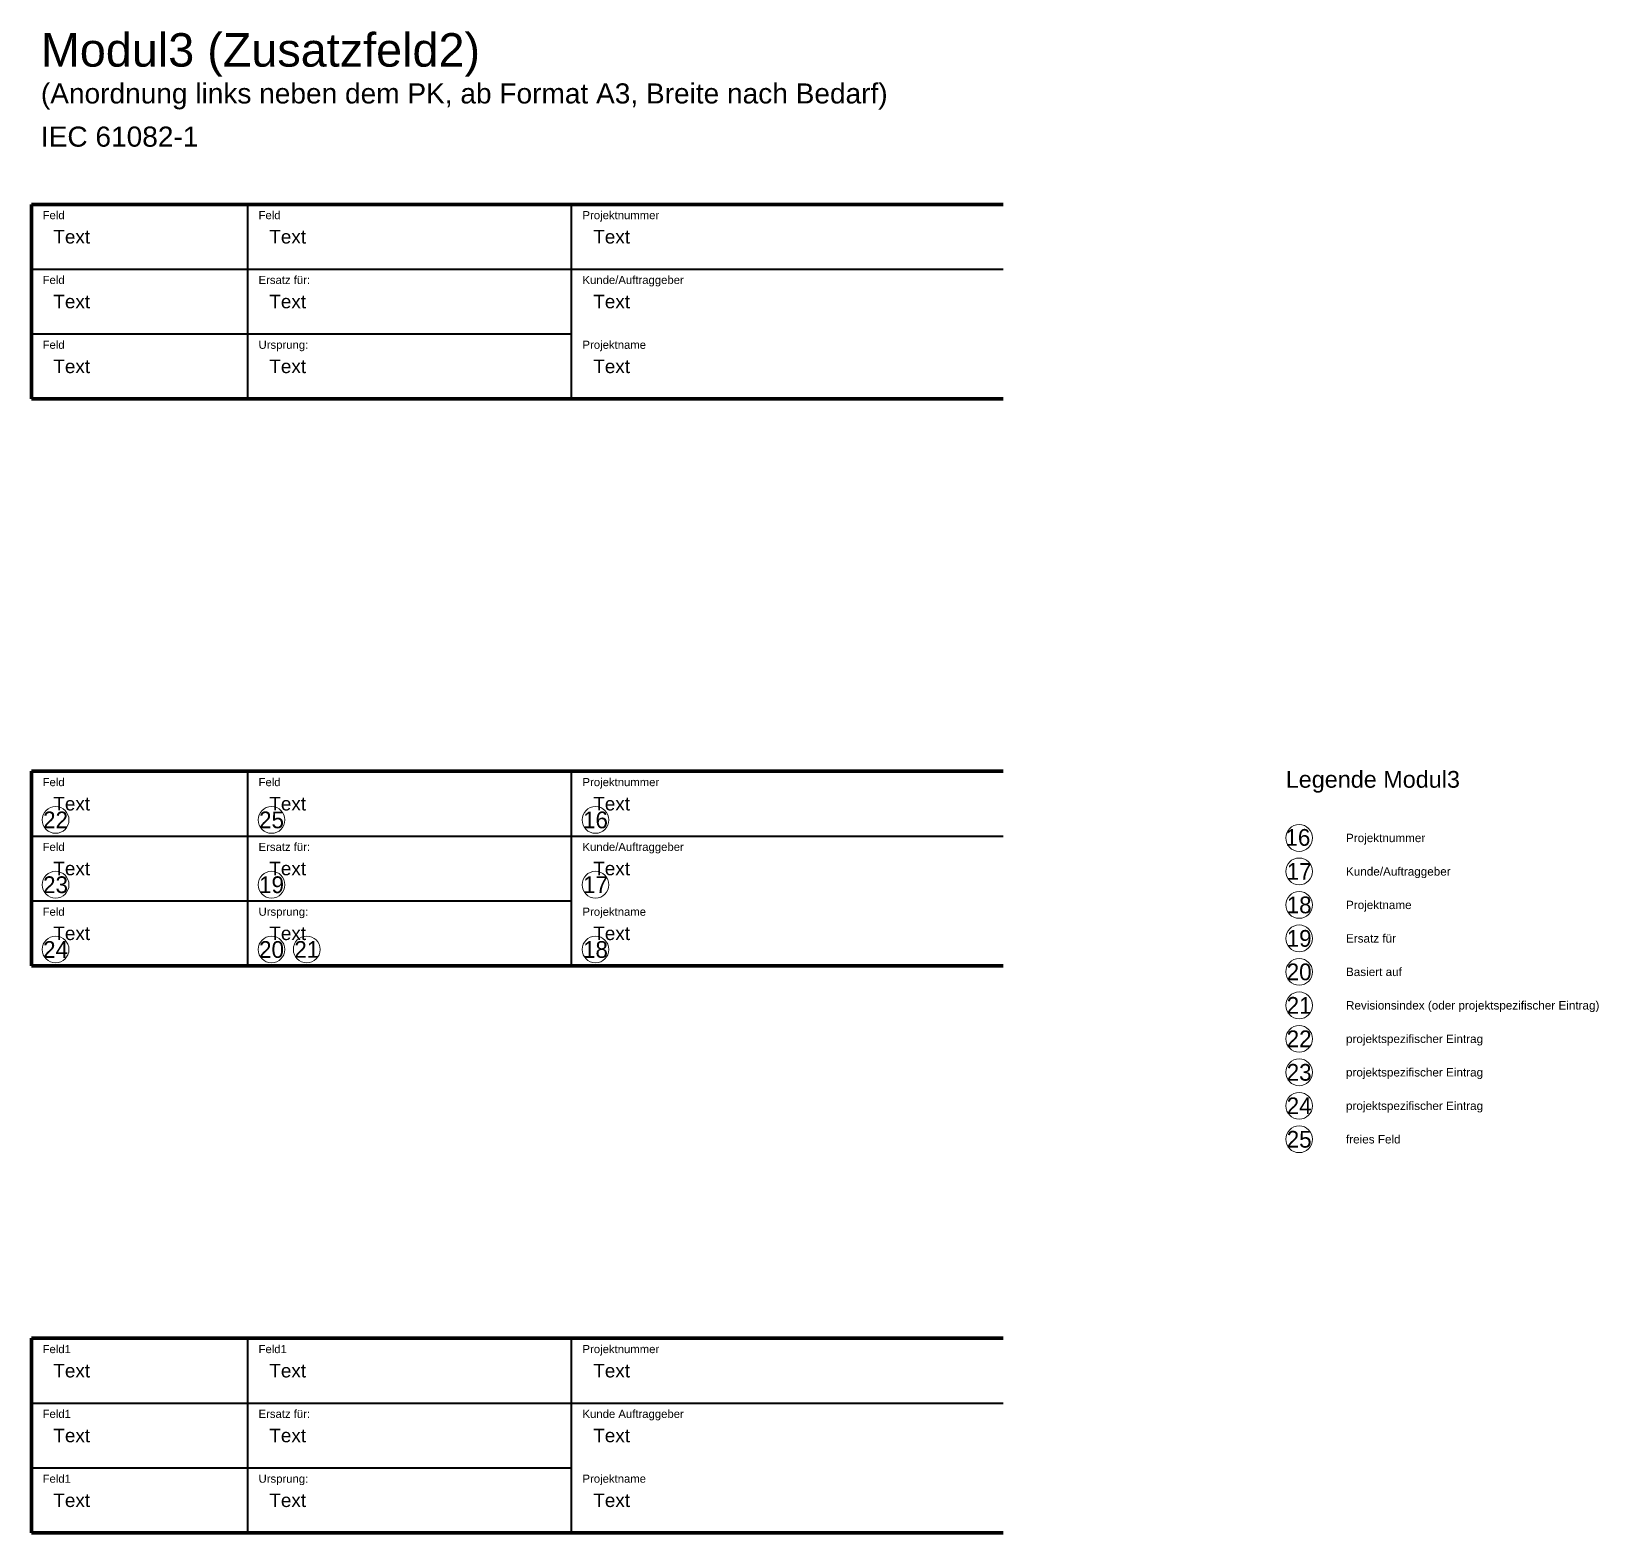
# Model space of a CAD drawing. Header units: millimetres. Extents: x 633 to 4785, y -1154 to 2521.
# Drawn here: x 2797 to 3087.3, y -530.3 to -252.3 of the extents above; entities that cross this region are included whole.
import ezdxf
from ezdxf.enums import TextEntityAlignment as Align

# ---------------------------------------------------------------- set-up
doc = ezdxf.new("R2010")
doc.units = ezdxf.units.MM
doc.header["$LTSCALE"] = 5
doc.linetypes.add('AUSGEZOGEN', pattern=[0])
for name, color, linetype, lineweight, true_color in [('_Legende', 7, 'Continuous', 5, 0x000000), ('_PK_0.35mm', 4, 'Continuous', 35, 0x00ffff), ('_PK_0.70mm', 30, 'Continuous', 70, 0xff7f00), ('_PK_Text_ausgefüllt', 3, 'Continuous', 5, 0x00ff00), ('_PK_Text_Vorgabe', 1, 'Continuous', 5, 0xff0000), ('Nr_Kreis', 1, 'Continuous', 5, 0xff0000)]:
    doc.layers.add(name, color=color, linetype=linetype, lineweight=lineweight, true_color=true_color)
doc.styles.add('textstyle164', font='')
doc.styles.add('textstyle165', font='')
doc.styles.add('textstyle166', font='')
doc.styles.add('textstyle167', font='')
doc.styles.add('textstyle168', font='')
doc.styles.add('textstyle169', font='')
doc.styles.add('textstyle170', font='')
doc.styles.add('textstyle171', font='')
doc.styles.add('textstyle172', font='')
doc.styles.add('textstyle1723', font='')
doc.styles.add('textstyle1724', font='')
doc.styles.add('textstyle1725', font='')
doc.styles.add('textstyle1726', font='')
doc.styles.add('textstyle1727', font='')
doc.styles.add('textstyle1728', font='')
doc.styles.add('textstyle1729', font='')
doc.styles.add('textstyle173', font='')
doc.styles.add('textstyle1730', font='')
doc.styles.add('textstyle1731', font='')
doc.styles.add('textstyle1732', font='')
doc.styles.add('textstyle1733', font='')
doc.styles.add('textstyle1734', font='')
doc.styles.add('textstyle1735', font='')
doc.styles.add('textstyle1736', font='')
doc.styles.add('textstyle1737', font='')
doc.styles.add('textstyle1738', font='')
doc.styles.add('textstyle1739', font='')
doc.styles.add('textstyle174', font='')
doc.styles.add('textstyle1740', font='')
doc.styles.add('textstyle1741', font='')
doc.styles.add('textstyle1742', font='')
doc.styles.add('textstyle1743', font='')
doc.styles.add('textstyle1744', font='')
doc.styles.add('textstyle1745', font='')
doc.styles.add('textstyle1746', font='')
doc.styles.add('textstyle1747', font='')
doc.styles.add('textstyle1748', font='')
doc.styles.add('textstyle1749', font='')
doc.styles.add('textstyle175', font='')
doc.styles.add('textstyle1750', font='')
doc.styles.add('textstyle1751', font='')
doc.styles.add('textstyle1752', font='')
doc.styles.add('textstyle1753', font='')
doc.styles.add('textstyle1754', font='')
doc.styles.add('textstyle1755', font='')
doc.styles.add('textstyle1756', font='')
doc.styles.add('textstyle1757', font='')
doc.styles.add('textstyle1758', font='')
doc.styles.add('textstyle1759', font='')
doc.styles.add('textstyle176', font='')
doc.styles.add('textstyle1760', font='')
doc.styles.add('textstyle1761', font='')
doc.styles.add('textstyle1762', font='')
doc.styles.add('textstyle1763', font='')
doc.styles.add('textstyle1764', font='')
doc.styles.add('textstyle1765', font='')
doc.styles.add('textstyle1766', font='')
doc.styles.add('textstyle1767', font='')
doc.styles.add('textstyle1768', font='')
doc.styles.add('textstyle177', font='')
doc.styles.add('textstyle178', font='')
doc.styles.add('textstyle179', font='')
doc.styles.add('textstyle180', font='')
doc.styles.add('textstyle181', font='')
doc.styles.add('textstyle182', font='')
doc.styles.add('textstyle183', font='')
doc.styles.add('textstyle184', font='')
doc.styles.add('textstyle185', font='')
doc.styles.add('textstyle186', font='')
doc.styles.add('textstyle187', font='')
doc.styles.add('textstyle188', font='')
doc.styles.add('textstyle189', font='')
doc.styles.add('textstyle190', font='')
doc.styles.add('textstyle191', font='')
doc.styles.add('textstyle192', font='')
doc.styles.add('textstyle193', font='')
doc.styles.add('textstyle200', font='')
doc.styles.add('textstyle201', font='')
doc.styles.add('textstyle202', font='')
doc.styles.add('textstyle203', font='')
doc.styles.add('textstyle204', font='')
doc.styles.add('textstyle205', font='')
doc.styles.add('textstyle206', font='')
doc.styles.add('textstyle207', font='')
doc.styles.add('textstyle208', font='')
doc.styles.add('textstyle209', font='')
doc.styles.add('textstyle210', font='')
doc.styles.add('textstyle211', font='')
doc.styles.get('textstyle164').set_extended_font_data('Arial')
doc.styles.get('textstyle165').set_extended_font_data('Arial')
doc.styles.get('textstyle166').set_extended_font_data('Arial')
doc.styles.get('textstyle167').set_extended_font_data('Arial')
doc.styles.get('textstyle168').set_extended_font_data('Arial')
doc.styles.get('textstyle169').set_extended_font_data('Arial')
doc.styles.get('textstyle170').set_extended_font_data('Arial')
doc.styles.get('textstyle171').set_extended_font_data('Arial')
doc.styles.get('textstyle172').set_extended_font_data('Arial')
doc.styles.get('textstyle1723').set_extended_font_data('TGL 31034-1')
doc.styles.get('textstyle1724').set_extended_font_data('TGL 31034-1')
doc.styles.get('textstyle1725').set_extended_font_data('TGL 31034-1')
doc.styles.get('textstyle1726').set_extended_font_data('TGL 31034-1')
doc.styles.get('textstyle1727').set_extended_font_data('TGL 31034-1')
doc.styles.get('textstyle1728').set_extended_font_data('TGL 31034-1')
doc.styles.get('textstyle1729').set_extended_font_data('TGL 31034-1')
doc.styles.get('textstyle173').set_extended_font_data('Arial')
doc.styles.get('textstyle1730').set_extended_font_data('TGL 31034-1')
doc.styles.get('textstyle1731').set_extended_font_data('TGL 31034-1')
doc.styles.get('textstyle1732').set_extended_font_data('Arial')
doc.styles.get('textstyle1733').set_extended_font_data('Arial')
doc.styles.get('textstyle1734').set_extended_font_data('Arial')
doc.styles.get('textstyle1735').set_extended_font_data('Arial')
doc.styles.get('textstyle1736').set_extended_font_data('TGL 31034-1')
doc.styles.get('textstyle1737').set_extended_font_data('TGL 31034-1')
doc.styles.get('textstyle1738').set_extended_font_data('Arial')
doc.styles.get('textstyle1739').set_extended_font_data('TGL 31034-1')
doc.styles.get('textstyle174').set_extended_font_data('Arial')
doc.styles.get('textstyle1740').set_extended_font_data('TGL 31034-1')
doc.styles.get('textstyle1741').set_extended_font_data('TGL 31034-1')
doc.styles.get('textstyle1742').set_extended_font_data('TGL 31034-1')
doc.styles.get('textstyle1743').set_extended_font_data('TGL 31034-1')
doc.styles.get('textstyle1744').set_extended_font_data('Arial')
doc.styles.get('textstyle1745').set_extended_font_data('Arial')
doc.styles.get('textstyle1746').set_extended_font_data('Arial')
doc.styles.get('textstyle1747').set_extended_font_data('Arial')
doc.styles.get('textstyle1748').set_extended_font_data('Arial')
doc.styles.get('textstyle1749').set_extended_font_data('Arial')
doc.styles.get('textstyle175').set_extended_font_data('Arial')
doc.styles.get('textstyle1750').set_extended_font_data('Arial')
doc.styles.get('textstyle1751').set_extended_font_data('Arial')
doc.styles.get('textstyle1752').set_extended_font_data('Arial')
doc.styles.get('textstyle1753').set_extended_font_data('Arial')
doc.styles.get('textstyle1754').set_extended_font_data('Arial')
doc.styles.get('textstyle1755').set_extended_font_data('Arial')
doc.styles.get('textstyle1756').set_extended_font_data('Arial')
doc.styles.get('textstyle1757').set_extended_font_data('Arial')
doc.styles.get('textstyle1758').set_extended_font_data('Arial')
doc.styles.get('textstyle1759').set_extended_font_data('Arial')
doc.styles.get('textstyle176').set_extended_font_data('Arial')
doc.styles.get('textstyle1760').set_extended_font_data('Arial')
doc.styles.get('textstyle1761').set_extended_font_data('Arial')
doc.styles.get('textstyle1762').set_extended_font_data('Arial')
doc.styles.get('textstyle1763').set_extended_font_data('Arial')
doc.styles.get('textstyle1764').set_extended_font_data('Arial')
doc.styles.get('textstyle1765').set_extended_font_data('Arial')
doc.styles.get('textstyle1766').set_extended_font_data('Arial')
doc.styles.get('textstyle1767').set_extended_font_data('Arial')
doc.styles.get('textstyle1768').set_extended_font_data('Arial')
doc.styles.get('textstyle177').set_extended_font_data('Arial')
doc.styles.get('textstyle178').set_extended_font_data('Arial')
doc.styles.get('textstyle179').set_extended_font_data('Arial')
doc.styles.get('textstyle180').set_extended_font_data('Arial')
doc.styles.get('textstyle181').set_extended_font_data('Arial')
doc.styles.get('textstyle182').set_extended_font_data('Arial')
doc.styles.get('textstyle183').set_extended_font_data('Arial')
doc.styles.get('textstyle184').set_extended_font_data('Arial')
doc.styles.get('textstyle185').set_extended_font_data('Arial')
doc.styles.get('textstyle186').set_extended_font_data('Arial')
doc.styles.get('textstyle187').set_extended_font_data('Arial')
doc.styles.get('textstyle188').set_extended_font_data('Arial')
doc.styles.get('textstyle189').set_extended_font_data('Arial')
doc.styles.get('textstyle190').set_extended_font_data('TGL 31034-1')
doc.styles.get('textstyle191').set_extended_font_data('TGL 31034-1')
doc.styles.get('textstyle192').set_extended_font_data('TGL 31034-1')
doc.styles.get('textstyle193').set_extended_font_data('TGL 31034-1')
doc.styles.get('textstyle200').set_extended_font_data('Arial')
doc.styles.get('textstyle201').set_extended_font_data('Arial')
doc.styles.get('textstyle202').set_extended_font_data('Arial')
doc.styles.get('textstyle203').set_extended_font_data('Arial')
doc.styles.get('textstyle204').set_extended_font_data('Arial')
doc.styles.get('textstyle205').set_extended_font_data('Arial')
doc.styles.get('textstyle206').set_extended_font_data('Arial')
doc.styles.get('textstyle207').set_extended_font_data('Arial')
doc.styles.get('textstyle208').set_extended_font_data('Arial')
doc.styles.get('textstyle209').set_extended_font_data('Arial')
doc.styles.get('textstyle210').set_extended_font_data('Arial')
doc.styles.get('textstyle211').set_extended_font_data('Arial')

msp = doc.modelspace()

# ---------------------------------------------------------------- linework, layer by layer
at = {"layer": '_PK_0.35mm'}
for p, q in [((2837.03, -284.37), (2837.03, -296.37)), ((2897.03, -284.37), (2897.03, -296.37)), ((2797.03, -296.37), (2837.03, -296.37)), ((2837.03, -296.37), (2897.03, -296.37)), ((2837.03, -296.37), (2837.03, -308.37)), ((2897.03, -296.37), (2897.03, -308.37)), ((2897.03, -296.37), (2977.03, -296.37)), ((2797.03, -308.37), (2837.03, -308.37)), ((2837.03, -308.37), (2897.03, -308.37)), ((2837.03, -308.37), (2837.03, -320.37)), ((2897.03, -308.37), (2897.03, -320.37)), ((2837.03, -389.36), (2837.03, -401.36)), ((2897.03, -389.36), (2897.03, -401.36)), ((2797.03, -401.36), (2837.03, -401.36)), ((2837.03, -401.36), (2897.03, -401.36)), ((2837.03, -401.36), (2837.03, -413.36)), ((2897.03, -401.36), (2897.03, -413.36)), ((2897.03, -401.36), (2977.03, -401.36)), ((2797.03, -413.36), (2837.03, -413.36)), ((2837.03, -413.36), (2897.03, -413.36)), ((2837.03, -413.36), (2837.03, -425.36)), ((2897.03, -413.36), (2897.03, -425.36)), ((2837.03, -494.35), (2837.03, -506.35)), ((2897.03, -494.35), (2897.03, -506.35)), ((2797.03, -506.35), (2837.03, -506.35)), ((2837.03, -506.35), (2897.03, -506.35)), ((2837.03, -506.35), (2837.03, -518.35)), ((2897.03, -506.35), (2897.03, -518.35)), ((2897.03, -506.35), (2977.03, -506.35)), ((2797.03, -518.35), (2837.03, -518.35)), ((2837.03, -518.35), (2897.03, -518.35)), ((2837.03, -518.35), (2837.03, -530.35)), ((2897.03, -518.35), (2897.03, -530.35))]:
    msp.add_line(p, q, dxfattribs=at)
at = {"layer": '_PK_0.70mm'}
for p, q in [((2797.03, -284.37), (2977.03, -284.37)), ((2797.03, -284.37), (2797.03, -320.37)), ((2797.03, -320.37), (2977.03, -320.37)), ((2797.03, -389.36), (2977.03, -389.36)), ((2797.03, -389.36), (2797.03, -425.36)), ((2797.03, -425.36), (2977.03, -425.36)), ((2797.03, -494.35), (2977.03, -494.35)), ((2797.03, -494.35), (2797.03, -530.35)), ((2797.03, -530.35), (2977.03, -530.35))]:
    msp.add_line(p, q, dxfattribs=at)
at = {"layer": 'Nr_Kreis'}
for centre in [(2801.51, -398.36), (2841.51, -398.36), (2901.51, -398.36), (3031.84, -401.7), (3031.84, -407.9), (2801.51, -410.36), (2841.51, -410.36), (2901.51, -410.36), (3031.84, -414.1), (3031.84, -420.3), (2801.51, -422.36), (2841.51, -422.36), (2848.03, -422.35), (2901.51, -422.36), (3031.84, -426.5), (3031.84, -432.7), (3031.84, -438.9), (3031.84, -445.1), (3031.84, -451.3), (3031.84, -457.5)]:
    msp.add_circle(centre, 2.48, dxfattribs=at)

# ---------------------------------------------------------------- texts
at = {"layer": '_Legende', "style": 'textstyle189'}
msp.add_text('Legende Modul3', height=3.1, dxfattribs=at).set_placement((3029.36, -389.3), align=Align.TOP_LEFT)
at = {"layer": '_Legende'}
for s, style, p in [('Projektnummer', 'textstyle1744', (3040.52, -401.7)), ('Kunde/Auftraggeber', 'textstyle1745', (3040.52, -407.9)), ('Projektname', 'textstyle1746', (3040.52, -414.1)), ('Ersatz für', 'textstyle1747', (3040.52, -420.3)), ('Basiert auf', 'textstyle1748', (3040.52, -426.5)), ('Revisionsindex (oder projektspezifischer Eintrag)', 'textstyle1749', (3040.52, -432.7)), ('projektspezifischer Eintrag', 'textstyle1750', (3040.52, -438.9)), ('projektspezifischer Eintrag', 'textstyle1732', (3040.52, -445.1)), ('projektspezifischer Eintrag', 'textstyle1733', (3040.52, -451.3)), ('freies Feld', 'textstyle1738', (3040.52, -457.5))]:
    msp.add_text(s, height=1.55, dxfattribs=dict(at, style=style)).set_placement(p, align=Align.MIDDLE_LEFT)
at = {"layer": '_Legende', "attachment_point": 1}
for s, insert, char_height, style in [('Modul3 (Zusatzfeld2)', (2798.79, -252.67), 6.2, 'textstyle200'), ('(Anordnung links neben dem PK, ab Format A3, Breite nach Bedarf)', (2798.79, -261.97), 3.72, 'textstyle201'), ('IEC 61082-1', (2798.79, -269.97), 3.72, 'textstyle202')]:
    msp.add_mtext(s, dxfattribs=dict(at, insert=insert, char_height=char_height, style=style))
at = {"layer": '_PK_Text_ausgefüllt', "linetype": 'AUSGEZOGEN', "lineweight": 5}
for style, p in [('textstyle204', (2801.11, -290.37)), ('textstyle164', (2841.11, -290.37)), ('textstyle170', (2901.11, -290.37)), ('textstyle206', (2801.11, -302.37)), ('textstyle165', (2841.11, -302.37)), ('textstyle171', (2901.11, -302.37)), ('textstyle208', (2801.11, -314.37)), ('textstyle166', (2841.11, -314.37)), ('textstyle172', (2901.11, -314.37)), ('textstyle181', (2801.11, -395.36)), ('textstyle1735', (2841.11, -395.36)), ('textstyle186', (2901.11, -395.36)), ('textstyle182', (2801.11, -407.36)), ('textstyle184', (2841.11, -407.36)), ('textstyle187', (2901.11, -407.36)), ('textstyle183', (2801.11, -419.36)), ('textstyle185', (2841.11, -419.36)), ('textstyle188', (2901.11, -419.36)), ('textstyle1760', (2801.11, -500.35)), ('textstyle1763', (2841.11, -500.35)), ('textstyle1766', (2901.11, -500.35)), ('textstyle1761', (2801.11, -512.35)), ('textstyle1764', (2841.11, -512.35)), ('textstyle1767', (2901.11, -512.35)), ('textstyle1762', (2801.11, -524.35)), ('textstyle1765', (2841.11, -524.35)), ('textstyle1768', (2901.11, -524.35))]:
    msp.add_text('Text', height=2.5, dxfattribs=dict(at, style=style)).set_placement(p, align=Align.MIDDLE_LEFT)
at = {"layer": '_PK_Text_Vorgabe', "linetype": 'AUSGEZOGEN', "lineweight": 5}
for s, style, p in [('Feld', 'textstyle203', (2799.11, -286.37)), ('Feld', 'textstyle209', (2839.11, -286.37)), ('Projektnummer', 'textstyle167', (2899.11, -286.37)), ('Feld', 'textstyle205', (2799.11, -298.37)), ('Ersatz für:', 'textstyle210', (2839.11, -298.37)), ('Kunde/Auftraggeber', 'textstyle168', (2899.11, -298.37)), ('Feld', 'textstyle207', (2799.11, -310.37)), ('Ursprung:', 'textstyle211', (2839.11, -310.37)), ('Projektname', 'textstyle169', (2899.11, -310.37)), ('Feld', 'textstyle173', (2799.11, -391.36)), ('Feld', 'textstyle1734', (2839.11, -391.36)), ('Projektnummer', 'textstyle178', (2899.11, -391.36)), ('Feld', 'textstyle174', (2799.11, -403.36)), ('Ersatz für:', 'textstyle176', (2839.11, -403.36)), ('Kunde/Auftraggeber', 'textstyle179', (2899.11, -403.36)), ('Feld', 'textstyle175', (2799.11, -415.36)), ('Ursprung:', 'textstyle177', (2839.11, -415.36)), ('Projektname', 'textstyle180', (2899.11, -415.36)), ('Feld1', 'textstyle1751', (2799.11, -496.35)), ('Feld1', 'textstyle1754', (2839.11, -496.35)), ('Projektnummer', 'textstyle1757', (2899.11, -496.35)), ('Feld1', 'textstyle1752', (2799.11, -508.35)), ('Ersatz für:', 'textstyle1755', (2839.11, -508.35)), ('Kunde Auftraggeber', 'textstyle1758', (2899.11, -508.35)), ('Feld1', 'textstyle1753', (2799.11, -520.35)), ('Ursprung:', 'textstyle1756', (2839.11, -520.35)), ('Projektname', 'textstyle1759', (2899.11, -520.35))]:
    msp.add_text(s, height=1.5, dxfattribs=dict(at, style=style)).set_placement(p, align=Align.MIDDLE_LEFT)
at = {"layer": 'Nr_Kreis'}
for s, style, p in [('22', 'textstyle1723', (2801.51, -398.36)), ('25', 'textstyle1736', (2841.51, -398.36)), ('16', 'textstyle1724', (2901.51, -398.36)), ('16', 'textstyle190', (3031.61, -401.6)), ('17', 'textstyle191', (3031.84, -407.9)), ('23', 'textstyle1725', (2801.51, -410.36)), ('19', 'textstyle1727', (2841.51, -410.36)), ('17', 'textstyle1729', (2901.51, -410.36)), ('18', 'textstyle192', (3031.84, -414.1)), ('24', 'textstyle1726', (2801.51, -422.36)), ('20', 'textstyle1728', (2841.51, -422.36)), ('21', 'textstyle1731', (2848.03, -422.35)), ('18', 'textstyle1730', (2901.51, -422.36)), ('19', 'textstyle193', (3031.84, -420.3)), ('20', 'textstyle1739', (3031.84, -426.5)), ('21', 'textstyle1740', (3031.84, -432.7)), ('22', 'textstyle1741', (3031.84, -438.9)), ('23', 'textstyle1742', (3031.84, -445.1)), ('24', 'textstyle1743', (3031.84, -451.3)), ('25', 'textstyle1737', (3031.84, -457.5))]:
    msp.add_text(s, height=3.1, dxfattribs=dict(at, style=style)).set_placement(p, align=Align.MIDDLE_CENTER)

doc.saveas('drawing.dxf')
